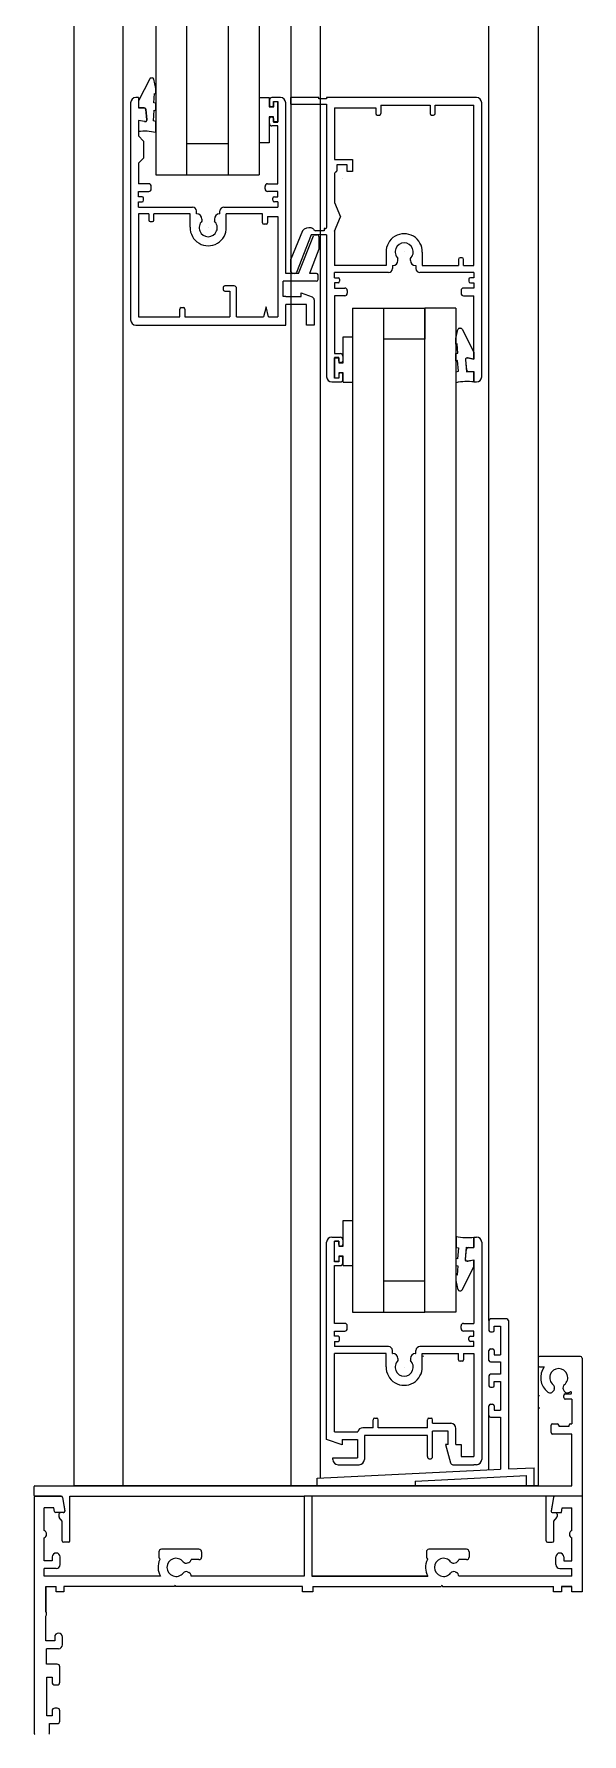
# Model space of a CAD drawing. Header units: millimetres. Extents: x -133 to 857, y -520 to 481.
# Drawn here: x -75 to 31, y -176 to 152.7 of the extents above; entities that cross this region are included whole.
import ezdxf

# ---------------------------------------------------------------- set-up
doc = ezdxf.new("R2010")
doc.units = ezdxf.units.MM
for name, color, linetype in [('frame', 22, 'Continuous'), ('glass', 170, 'Continuous'), ('guides', 94, 'Continuous'), ('seals', 111, 'Continuous')]:
    doc.layers.add(name, color=color, linetype=linetype)

msp = doc.modelspace()

# ---------------------------------------------------------------- linework, layer by layer
at = {"color": 216}
for p, q in [((12.98, -96.03), (12.98, -97.93)), ((16.43, -95.73), (13.28, -95.73)), ((13.28, -98.23), (13.68, -98.23)), ((13.98, -97.93), (13.98, -97.13)), ((13.98, -97.13), (15.23, -97.13)), ((15.23, -97.13), (15.23, -102.63)), ((16.73, -96.03), (16.73, -124.72)), ((12.98, -103.73), (12.98, -101.83)), ((13.28, -101.53), (13.68, -101.53)), ((13.98, -101.83), (13.98, -102.63)), ((13.28, -104.03), (15.23, -104.03)), ((13.98, -102.63), (15.23, -102.63)), ((15.23, -104.03), (15.23, -106.43)), ((12.98, -106.73), (12.98, -108.63)), ((15.23, -106.43), (13.28, -106.43)), ((13.98, -108.63), (13.98, -107.83)), ((13.98, -107.83), (15.23, -107.83)), ((15.23, -107.83), (15.23, -113.33)), ((13.28, -108.93), (13.68, -108.93)), ((12.98, -114.43), (12.98, -112.53)), ((13.28, -112.23), (13.68, -112.23)), ((13.28, -114.73), (15.23, -114.73)), ((13.98, -112.53), (13.98, -113.33)), ((13.98, -113.33), (15.23, -113.33)), ((15.23, -114.73), (15.23, -124.79)), ((-20.27, -126.48), (15.23, -124.79)), ((16.73, -124.72), (21.73, -124.48)), ((21.73, -127.98), (21.73, -124.48)), ((-20.27, -127.98), (-20.27, -126.48)), ((-1.27, -127.98), (-20.27, -127.98)), ((-1.27, -127.07), (20.23, -125.98)), ((-1.27, -127.07), (-1.27, -127.98)), ((20.23, -127.98), (20.23, -125.98)), ((21.73, -127.98), (20.23, -127.98))]:
    msp.add_line(p, q, dxfattribs=at)
at = {"color": 7}
for p, q in [((22.48, -103.28), (22.48, -104.68)), ((30.68, -102.98), (22.78, -102.98)), ((22.78, -104.98), (23.67, -104.98)), ((30.98, -103.28), (30.98, -129.98)), ((25.6, -109.32), (25.5, -109.56)), ((27.35, -109.32), (27.45, -109.56)), ((27.45, -110.93), (27.45, -110.53)), ((27.48, -109.61), (27.48, -109.61)), ((27.75, -110.23), (28.76, -110.23)), ((28.98, -111.23), (27.75, -111.23)), ((28.98, -111.23), (28.98, -115.98)), ((24.98, -117.68), (24.98, -116.28)), ((25.28, -115.98), (26.18, -115.98)), ((28.98, -117.98), (25.28, -117.98)), ((26.48, -116.28), (26.48, -116.48)), ((26.48, -116.48), (28.48, -116.48)), ((28.48, -116.48), (28.48, -116.28)), ((28.78, -115.98), (28.98, -115.98)), ((28.98, -127.98), (28.98, -117.98)), ((-75.02, -129.83), (-75.02, -128.13)), ((-74.87, -127.98), (28.98, -127.98)), ((-75.02, -130.13), (-75.02, -175.83)), ((-69.78, -129.98), (-74.87, -129.98)), ((-74.87, -129.98), (-69.78, -129.98)), ((-69.49, -130.22), (-69.07, -132.86)), ((-69.48, -130.23), (-69.08, -132.83)), ((-68.07, -138.6), (-68.07, -129.98)), ((-68.07, -129.98), (-22.77, -129.98)), ((-21.27, -129.98), (-22.77, -129.98)), ((-22.77, -129.98), (-22.77, -145.48)), ((30.98, -129.98), (-21.27, -129.98)), ((-21.27, -129.98), (-21.27, -145.48)), ((24.02, -138.6), (24.02, -129.98)), ((25.44, -130.22), (25.02, -132.86)), ((25.44, -130.23), (25.03, -132.83)), ((30.98, -129.98), (30.98, -148.48)), ((-71.17, -132.23), (-73.08, -132.23)), ((-73.08, -136.65), (-73.08, -132.23)), ((-71.06, -132.93), (-71.17, -132.23)), ((-69.37, -133.18), (-70.77, -133.18)), ((-70.19, -133.48), (-70.19, -133.91)), ((-69.57, -134.8), (-70.13, -134.1)), ((-69.38, -133.18), (-69.91, -133.18)), ((25.33, -133.18), (26.98, -133.18)), ((25.33, -133.18), (26.14, -133.18)), ((25.52, -134.8), (26.08, -134.1)), ((26.14, -133.48), (26.14, -133.91)), ((26.98, -133.18), (27.13, -132.23)), ((27.13, -132.23), (29.03, -132.23)), ((29.03, -136.65), (29.03, -132.23)), ((-73.08, -142.48), (-73.08, -138.06)), ((-73.08, -142.48), (-73.08, -138.06)), ((-69.57, -138.6), (-69.57, -134.8)), ((25.52, -138.6), (25.52, -134.8)), ((29.03, -142.48), (29.03, -138.06)), ((29.03, -142.48), (29.03, -138.06)), ((-68.37, -138.9), (-69.27, -138.9)), ((-50.88, -140.76), (-50.88, -141.76)), ((-43.11, -140.26), (-50.38, -140.26)), ((-42.61, -140.76), (-42.61, -141.76)), ((0.11, -140.26), (0.11, -140.26)), ((0.87, -140.76), (0.87, -141.76)), ((8.64, -140.26), (1.37, -140.26)), ((9.14, -140.76), (9.14, -141.76)), ((24.32, -138.9), (25.22, -138.9)), ((-71.48, -142.48), (-73.08, -142.48)), ((-73.08, -145.48), (-73.08, -143.98)), ((-73.08, -145.48), (-73.08, -143.98)), ((-70.73, -143.98), (-73.08, -143.98)), ((-71.48, -141.73), (-71.48, -142.48)), ((-69.98, -143.23), (-69.98, -141.73)), ((-45.3, -142.89), (-45.06, -142.79)), ((-45.3, -144.64), (-45.06, -144.74)), ((-43.11, -142.26), (-44.63, -142.26)), ((1.06, -142.26), (1.06, -142.26)), ((6.45, -142.89), (6.69, -142.79)), ((6.45, -144.64), (6.69, -144.74)), ((8.64, -142.26), (7.12, -142.26)), ((25.93, -143.23), (25.93, -141.73)), ((26.68, -143.98), (29.03, -143.98)), ((27.43, -141.73), (27.43, -142.48)), ((27.43, -142.48), (29.03, -142.48)), ((29.03, -145.48), (29.03, -143.98)), ((-50.58, -145.48), (-73.08, -145.48)), ((-72.72, -152.28), (-72.72, -147.48)), ((-72.72, -147.48), (-72.72, -152.28)), ((-72.72, -147.48), (-70.72, -147.48)), ((-70.72, -148.48), (-70.72, -147.48)), ((-69.22, -147.48), (-69.22, -148.48)), ((-47.88, -147.48), (-69.22, -147.48)), ((-47.74, -147.23), (-47.88, -147.48)), ((-47.74, -147.23), (-47.59, -147.48)), ((-23.09, -147.48), (-47.59, -147.48)), ((-22.77, -145.48), (-44.61, -145.48)), ((-23.09, -148.48), (-23.09, -147.48)), ((1.17, -145.48), (-21.27, -145.48)), ((-21.27, -145.48), (1.17, -145.48)), ((-21.09, -147.48), (-21.09, -148.48)), ((-21.09, -147.48), (3.71, -147.48)), ((1.17, -145.48), (-10.64, -145.48)), ((3.85, -147.23), (3.71, -147.48)), ((3.85, -145.48), (3.85, -145.48)), ((3.85, -147.23), (4, -147.48)), ((4, -147.48), (25.48, -147.48)), ((28.98, -145.48), (7.14, -145.48)), ((25.48, -148.48), (25.48, -147.48)), ((26.98, -147.48), (28.98, -147.48)), ((28.98, -147.48), (26.98, -147.48)), ((26.98, -147.48), (26.98, -148.48)), ((28.98, -148.48), (28.98, -147.48)), ((-69.22, -148.48), (-70.72, -148.48)), ((-21.09, -148.48), (-23.09, -148.48)), ((26.98, -148.48), (25.48, -148.48)), ((30.98, -148.48), (28.98, -148.48)), ((-72.72, -157.98), (-72.72, -153.17)), ((-71.02, -157.23), (-71.02, -157.98)), ((-69.52, -158.73), (-69.52, -157.23)), ((-71.02, -157.98), (-72.72, -157.98)), ((-72.62, -162.48), (-72.62, -159.48)), ((-70.27, -159.48), (-72.62, -159.48)), ((-70.52, -162.48), (-72.62, -162.48)), ((-70.02, -165.98), (-70.02, -162.98)), ((-72.52, -172.48), (-72.52, -164.98)), ((-72.52, -164.98), (-71.52, -164.98)), ((-71.52, -164.98), (-71.52, -165.98)), ((-71.02, -166.48), (-70.52, -166.48)), ((-71.52, -172.48), (-72.52, -172.48)), ((-72.02, -175.83), (-72.02, -173.98)), ((-72.02, -173.98), (-70.52, -173.98)), ((-71.52, -171.48), (-71.52, -172.48)), ((-70.52, -170.98), (-71.02, -170.98)), ((-70.02, -173.48), (-70.02, -171.48))]:
    msp.add_line(p, q, dxfattribs=at)
at = {"color": 216}
for centre, start, end in [((13.28, -96.03), 90, 180), ((13.28, -97.93), 180, 270), ((13.68, -97.93), 270, 0), ((16.43, -96.03), 0, 90), ((13.28, -101.83), 90, 180), ((13.68, -101.83), 0, 90), ((13.28, -103.73), 180, 270), ((13.28, -106.73), 90, 180), ((13.28, -108.63), 180, 270), ((13.68, -108.63), 270, 0), ((13.28, -112.53), 90, 180), ((13.28, -114.43), 180, 270), ((13.68, -112.53), 0, 90)]:
    msp.add_arc(centre, 0.3, start, end, dxfattribs=at)
at = {"color": 7}
for centre, radius, start, end in [((22.78, -103.28), 0.3, 90, 180), ((22.78, -104.68), 0.3, 180, 270), ((26.48, -107.07), 3.5, 143.298, 232.7615), ((30.68, -103.28), 0.3, 0, 90), ((26.48, -107.07), 1.75, 308.6499, 231.3501), ((24.92, -109.02), 0.75, 336.5581, 51.3501), ((28.04, -109.02), 0.75, 128.6499, 203.4419), ((24.81, -109.26), 0.75, 232.7615, 336.5581), ((28.14, -109.26), 0.75, 203.4419, 307.2385), ((27.75, -110.53), 0.3, 90, 180), ((27.75, -110.93), 0.3, 180, 270), ((26.48, -107.07), 3.5, 307.2385, 307.4901), ((28.76, -110.01), 0.22, 270, 132.9206), ((25.28, -116.28), 0.3, 90, 180), ((25.28, -117.68), 0.3, 180, 270), ((26.18, -116.28), 0.3, 0, 90), ((28.78, -116.28), 0.3, 90, 180), ((-74.87, -128.13), 0.15, 90, 180), ((-74.87, -129.83), 0.15, 180, 270), ((-74.87, -130.13), 0.15, 90, 180), ((-69.78, -130.28), 0.3, 11.043, 89.8766), ((-69.78, -130.28), 0.3, 8.8807, 90), ((25.73, -130.28), 0.3, 90, 171.1193), ((25.73, -130.28), 0.3, 90.1234, 168.957), ((-70.77, -132.88), 0.3, 189.0133, 270), ((-69.89, -133.48), 0.3, 87.1397, 180), ((-69.89, -133.91), 0.3, 180, 218.2741), ((-69.38, -132.87), 0.308, 270.1354, 2.4641), ((-69.37, -132.88), 0.3, 270, 8.8807), ((25.33, -132.87), 0.308, 177.5359, 269.8646), ((25.33, -132.88), 0.3, 171.1193, 270), ((25.84, -133.48), 0.3, 0, 92.8603), ((25.84, -133.91), 0.3, 321.7259, 0), ((-73.33, -137.35), 0.75, 289.4712, 70.5288), ((29.28, -137.35), 0.75, 109.4712, 250.5288), ((-70.73, -141.73), 0.75, 0, 180), ((-69.27, -138.6), 0.3, 180, 270), ((-68.37, -138.6), 0.3, 270, 0), ((-50.38, -140.76), 0.5, 90, 180), ((-43.11, -140.76), 0.5, 0, 90), ((1.37, -140.76), 0.5, 90, 180), ((8.64, -140.76), 0.5, 0, 90), ((24.32, -138.6), 0.3, 180, 270), ((25.22, -138.6), 0.3, 270, 0), ((26.68, -141.73), 0.75, 0, 180), ((-70.73, -143.23), 0.75, 270, 0), ((-47.55, -143.76), 3.48, 154.4814, 209.5073), ((-50.38, -141.76), 0.5, 180, 237.4937), ((-50.36, -142.39), 0.358, 144.2158, 158.5702), ((-47.55, -143.76), 1.75, 38.6499, 321.3501), ((-45.6, -142.2), 0.75, 218.6499, 293.4419), ((-45.6, -145.33), 0.75, 66.5581, 141.3501), ((-45.36, -142.1), 0.75, 293.4419, 347.3667), ((-43.11, -141.76), 0.5, 270, 0), ((4.2, -143.76), 3.48, 154.4814, 209.5073), ((1.37, -141.76), 0.5, 180, 237.4941), ((1.39, -142.39), 0.358, 144.2158, 158.5702), ((4.2, -143.76), 1.75, 38.6499, 321.3501), ((6.15, -142.2), 0.75, 218.6499, 293.4419), ((6.15, -145.33), 0.75, 66.5581, 141.3501), ((6.39, -142.1), 0.75, 293.4419, 347.3667), ((8.64, -141.76), 0.5, 270, 0), ((26.68, -143.23), 0.75, 180, 270), ((-45.36, -145.43), 0.75, 356.1072, 66.5581), ((6.39, -145.43), 0.75, 356.1072, 66.5581), ((-73.33, -152.73), 0.75, 323.5614, 36.4386), ((-70.27, -157.23), 0.75, 0, 180), ((-70.27, -158.73), 0.75, 270, 0), ((-70.52, -162.98), 0.5, 0, 90), ((-71.02, -165.98), 0.5, 180, 270), ((-70.52, -165.98), 0.5, 270, 0), ((-71.02, -171.48), 0.5, 90, 180), ((-70.52, -171.48), 0.5, 0, 90), ((-70.52, -173.48), 0.5, 270, 0), ((-74.87, -175.83), 0.15, 180, 270), ((-72.17, -175.83), 0.15, 270, 0)]:
    msp.add_arc(centre, radius, start, end, dxfattribs=at)
at = {"layer": 'frame', "color": 22}
for p, q in [((22.63, -110.52), (22.73, -110.52)), ((22.63, -112.9), (22.8, -112.9))]:
    msp.add_line(p, q, dxfattribs=at)
msp.add_arc((22.73, -112.4), 0.5, 261.8802, 278.1198, dxfattribs=at)
at = {"layer": 'glass', "color": 5}
for p, q in [((-51.44, 319.9), (-51.44, 125.53)), ((-45.44, 125.53), (-45.44, 319.9)), ((-37.44, 319.9), (-37.44, 125.53)), ((-31.44, 319.9), (-31.44, 125.53)), ((-51.44, 125.53), (-45.44, 125.53)), ((-37.44, 125.53), (-31.44, 125.53)), ((-13.41, 99.74), (-13.41, -94.4)), ((-13.41, 99.74), (-7.41, 99.74)), ((-7.41, 99.74), (-7.41, -94.4)), ((6.59, 99.74), (0.59, 99.74)), ((0.59, -94.4), (0.59, 99.74)), ((6.59, 99.74), (6.59, -94.4)), ((-13.41, -94.4), (-7.41, -94.4)), ((6.59, -94.4), (0.59, -94.4))]:
    msp.add_line(p, q, dxfattribs=at)
at = {"layer": 'glass', "color": 214}
for p, q in [((-37.44, 131.53), (-45.44, 131.53)), ((-45.44, 125.53), (-37.44, 125.53)), ((-7.41, 99.74), (0.59, 99.74)), ((0.59, 99.74), (0.59, 93.74)), ((0.59, 93.74), (-7.41, 93.74)), ((0.59, -88.4), (-7.41, -88.4)), ((-7.41, -94.4), (0.59, -94.4))]:
    msp.add_line(p, q, dxfattribs=at)
at = {"layer": 'guides', "color": 94}
for p, q in [((-67.31, 319.82), (-67.31, -127.98)), ((-57.81, 319.82), (-57.81, -127.98)), ((-25.37, 319.82), (-25.37, 106.46)), ((-19.67, 319.82), (-19.67, -126.45)), ((22.48, 319.82), (22.48, -127.98)), ((12.98, 140.2), (12.98, 318.34)), ((-56.33, 139.46), (-56.33, 97.46)), ((-54.83, 140.46), (-55.33, 140.46)), ((-54.83, 140.46), (-54.83, 138.46)), ((-53.69, 138.46), (-54.83, 138.46)), ((-53.2, 136.15), (-53.39, 138.19)), ((-29.49, 139.96), (-29.49, 139.01)), ((-29.19, 138.71), (-28.99, 138.71)), ((-27.33, 140.46), (-28.99, 140.46)), ((-28.69, 139.01), (-28.69, 139.71)), ((-28.69, 139.71), (-27.83, 139.71)), ((-27.83, 135.71), (-27.83, 139.71)), ((-26.33, 106.46), (-26.33, 139.46)), ((-19.92, 140.46), (-25.33, 140.46)), ((-25.33, 139.16), (-25.33, 140.46)), ((-25.33, 139.16), (-18.42, 139.16)), ((-19.92, 140.21), (-19.92, 140.46)), ((-18.42, 140.21), (-19.92, 140.21)), ((10.58, 140.46), (-18.42, 140.46)), ((-18.42, 140.46), (-18.42, 140.21)), ((-18.42, 139.16), (-18.42, 115.31)), ((-16.92, 138.46), (-8.92, 138.46)), ((-16.92, 138.46), (-16.92, 128.46)), ((-8.92, 138.46), (-8.92, 137.37)), ((-7.92, 138.96), (1.58, 138.96)), ((-7.92, 138.96), (-7.92, 137.37)), ((1.58, 138.96), (1.58, 137.37)), ((2.58, 138.96), (10.08, 138.96)), ((2.58, 137.37), (2.58, 138.96)), ((10.08, 127.89), (10.08, 138.96)), ((11.58, 128.46), (11.58, 139.46)), ((12.98, -96.03), (12.98, 140.2)), ((-53.67, 135.82), (-54.83, 136.05)), ((-54.83, 136.05), (-54.83, 133.05)), ((-53.5, 135.82), (-53.67, 135.82)), ((-29.49, 135.46), (-29.49, 136.41)), ((-29.19, 136.71), (-28.99, 136.71)), ((-27.83, 134.96), (-28.99, 134.96)), ((-28.69, 136.41), (-28.69, 135.71)), ((-28.69, 135.71), (-27.83, 135.71)), ((-27.83, 123.79), (-27.83, 134.96)), ((-8.62, 137.07), (-8.22, 137.07)), ((1.88, 137.07), (2.28, 137.07)), ((-54.83, 133.05), (-53.83, 132.05)), ((-53.83, 132.05), (-53.83, 128.75)), ((-53.83, 128.75), (-54.83, 127.74)), ((-16.92, 128.46), (-13.42, 128.46)), ((-13.42, 128.46), (-13.42, 126.15)), ((11.58, 86.46), (11.58, 128.46)), ((-54.83, 127.74), (-54.83, 123.79)), ((-16.92, 125.59), (-16.92, 120.14)), ((-16.42, 127.46), (-16.42, 126.28)), ((-14.42, 127.46), (-16.42, 127.46)), ((-14.42, 126.15), (-14.42, 127.46)), ((-13.42, 126.15), (-14.42, 126.15)), ((10.08, 107.96), (10.08, 127.89)), ((-52.83, 123.79), (-54.83, 123.79)), ((-54.83, 121.29), (-54.83, 122.29)), ((-54.83, 122.29), (-52.83, 122.29)), ((-52.33, 122.79), (-52.33, 123.29)), ((-30.33, 122.79), (-30.33, 123.29)), ((-29.83, 123.79), (-27.83, 123.79)), ((-27.83, 122.29), (-29.83, 122.29)), ((-27.83, 121.29), (-27.83, 122.29)), ((-15.42, 124.8), (-15.42, 124.8)), ((-54.13, 121.29), (-54.83, 121.29)), ((-54.83, 119.29), (-54.83, 120.29)), ((-54.83, 120.29), (-54.13, 120.29)), ((-54.83, 119.29), (-44.36, 119.29)), ((-53.83, 120.59), (-53.83, 120.99)), ((-43.61, 117.96), (-43.61, 118.54)), ((-39.05, 117.96), (-39.05, 118.54)), ((-38.3, 119.29), (-27.83, 119.29)), ((-28.83, 120.59), (-28.83, 120.99)), ((-28.53, 121.29), (-27.83, 121.29)), ((-27.83, 120.29), (-28.53, 120.29)), ((-27.83, 120.29), (-27.83, 119.29)), ((-16.92, 120.14), (-15.72, 117.39)), ((-52.83, 117.96), (-54.83, 117.96)), ((-54.83, 117.96), (-54.83, 98.03)), ((-52.83, 117.96), (-52.83, 116.76)), ((-52.53, 116.46), (-52.13, 116.46)), ((-44.83, 117.96), (-51.83, 117.96)), ((-51.83, 116.76), (-51.83, 117.96)), ((-44.83, 115.39), (-44.83, 117.96)), ((-43.53, 117.96), (-43.61, 117.96)), ((-42.53, 116.96), (-42.53, 116.58)), ((-41.33, 115.3), (-41.33, 115.3)), ((-40.13, 116.96), (-40.13, 116.58)), ((-39.05, 117.96), (-39.13, 117.96)), ((-37.83, 115.39), (-37.83, 117.96)), ((-30.83, 117.96), (-37.82, 117.96)), ((-30.83, 116.26), (-30.83, 117.96)), ((-30.13, 115.96), (-30.53, 115.96)), ((-29.83, 117.46), (-27.83, 117.46)), ((-29.83, 117.46), (-29.83, 116.26)), ((-27.83, 117.46), (-27.83, 98.03)), ((-21.4, 115.25), (-21.42, 115.27)), ((-18.77, 115.16), (-18.57, 115.16)), ((-16.92, 114.65), (-15.72, 117.39)), ((-23.08, 114.66), (-25.33, 109.21)), ((-21.42, 113.91), (-24.26, 106.65)), ((-23.83, 106.46), (-20.99, 113.72)), ((-18.42, 113.91), (-21.42, 113.91)), ((-20.71, 113.91), (-20.22, 113.91)), ((-18.92, 114.66), (-20.56, 114.66)), ((-19.92, 113.61), (-19.92, 111.16)), ((-18.92, 115.01), (-18.92, 114.66)), ((-18.42, 113.91), (-18.42, 86.46)), ((-16.92, 114.65), (-16.92, 107.96)), ((-25.33, 106.76), (-25.33, 109.21)), ((-19.92, 111.16), (-21.74, 106.46)), ((-6.92, 110.53), (-6.92, 107.96)), ((-4.62, 108.96), (-4.62, 109.34)), ((-3.42, 110.62), (-3.42, 110.62)), ((-2.22, 108.96), (-2.22, 109.34)), ((0.08, 110.53), (0.08, 107.96)), ((7.08, 109.16), (7.08, 107.96)), ((7.78, 109.46), (7.38, 109.46)), ((8.08, 107.96), (8.08, 109.16)), ((-23.83, 106.46), (-26.33, 106.46)), ((-25.37, 106.46), (-25.37, -127.98)), ((-24.54, 106.46), (-25.03, 106.46)), ((-20.38, 106.46), (-21.74, 106.46)), ((-20.08, 105.26), (-20.08, 106.16)), ((-6.93, 107.96), (-16.92, 107.96)), ((-6.45, 106.63), (-16.92, 106.63)), ((-16.92, 105.63), (-16.92, 106.63)), ((-16.92, 105.63), (-16.22, 105.63)), ((-15.92, 105.33), (-15.92, 104.93)), ((-5.7, 107.96), (-5.62, 107.96)), ((-5.7, 107.96), (-5.7, 107.38)), ((-1.22, 107.96), (-1.14, 107.96)), ((-1.14, 107.96), (-1.14, 107.38)), ((10.08, 106.63), (-0.39, 106.63)), ((0.08, 107.96), (7.08, 107.96)), ((8.08, 107.96), (10.08, 107.96)), ((9.08, 105.33), (9.08, 104.93)), ((10.08, 105.63), (9.38, 105.63)), ((10.08, 106.63), (10.08, 105.63)), ((-38.43, 103.73), (-38.43, 103.33)), ((-36.33, 104.03), (-38.13, 104.03)), ((-38.13, 103.03), (-37.13, 103.03)), ((-37.13, 103.03), (-37.13, 98.03)), ((-35.83, 98.03), (-35.83, 103.53)), ((-26.83, 101.96), (-26.83, 104.96)), ((-20.38, 104.96), (-26.83, 104.96)), ((-26.33, 101.96), (-26.83, 101.96)), ((-26.33, 101.96), (-23.33, 101.96)), ((-23.33, 101.96), (-23.33, 102.71)), ((-23.33, 102.71), (-21.22, 101.91)), ((-16.22, 104.63), (-16.92, 104.63)), ((-16.92, 104.63), (-16.92, 103.63)), ((-16.92, 103.63), (-14.92, 103.63)), ((-14.92, 102.13), (-16.92, 102.13)), ((-16.92, 102.13), (-16.92, 90.96)), ((-14.42, 103.13), (-14.42, 102.63)), ((7.58, 103.13), (7.58, 102.63)), ((10.08, 103.63), (8.08, 103.63)), ((8.08, 102.13), (10.08, 102.13)), ((9.38, 104.63), (10.08, 104.63)), ((10.08, 104.63), (10.08, 103.63)), ((10.08, 89.87), (10.08, 102.13)), ((-46.83, 98.03), (-46.83, 99.53)), ((-46.53, 99.83), (-46.13, 99.83)), ((-45.83, 99.53), (-45.83, 98.03)), ((-30.14, 99.99), (-30.62, 98.03)), ((-29.64, 98.03), (-30.14, 99.99)), ((-22.33, 100.46), (-26.33, 100.46)), ((-26.33, 96.46), (-26.33, 100.46)), ((-22.33, 96.46), (-22.33, 100.46)), ((-20.83, 101.35), (-20.83, 96.46)), ((-55.33, 96.46), (-54.83, 96.46)), ((-54.83, 98.03), (-46.83, 98.03)), ((-54.83, 96.46), (-26.33, 96.46)), ((-45.83, 98.03), (-37.13, 98.03)), ((-35.83, 98.03), (-30.62, 98.03)), ((-29.64, 98.03), (-27.83, 98.03)), ((-20.83, 96.46), (-22.33, 96.46)), ((-16.92, 90.96), (-15.76, 90.96)), ((-16.06, 90.21), (-16.92, 90.21)), ((-16.92, 90.21), (-16.92, 86.21)), ((-16.06, 89.51), (-16.06, 90.21)), ((-15.56, 89.21), (-15.76, 89.21)), ((-15.26, 90.46), (-15.26, 89.51)), ((8.45, 89.77), (8.64, 87.73)), ((8.75, 90.1), (8.92, 90.1)), ((8.92, 90.1), (10.08, 89.87)), ((-16.06, 86.21), (-16.92, 86.21)), ((-16.06, 86.91), (-16.06, 86.21)), ((-15.56, 87.21), (-15.76, 87.21)), ((-15.26, 85.96), (-15.26, 86.91)), ((8.94, 87.46), (10.08, 87.46)), ((10.08, 85.46), (10.08, 87.46)), ((-17.42, 85.46), (-15.76, 85.46)), ((10.08, 85.46), (10.58, 85.46)), ((-18.42, -119.04), (-18.42, -80.9)), ((-17.42, -79.9), (-15.76, -79.9)), ((-16.06, -80.65), (-16.92, -80.65)), ((-16.92, -84.65), (-16.92, -80.65)), ((-16.06, -81.35), (-16.06, -80.65)), ((-15.56, -81.65), (-15.76, -81.65)), ((-15.26, -80.4), (-15.26, -81.35)), ((8.45, -84.21), (8.64, -82.17)), ((8.94, -81.9), (10.08, -81.9)), ((10.08, -79.9), (10.58, -79.9)), ((10.08, -79.9), (10.08, -81.9)), ((11.58, -80.9), (11.58, -122.9)), ((-16.06, -84.65), (-16.92, -84.65)), ((-16.92, -85.4), (-15.76, -85.4)), ((-16.92, -96.57), (-16.92, -85.4)), ((-16.06, -83.95), (-16.06, -84.65)), ((-15.56, -83.65), (-15.76, -83.65)), ((-15.26, -84.9), (-15.26, -83.95)), ((8.75, -84.54), (8.92, -84.54)), ((8.92, -84.54), (10.08, -84.3)), ((10.08, -84.3), (10.08, -96.57)), ((-14.92, -96.57), (-16.92, -96.57)), ((-16.92, -99.07), (-16.92, -98.07)), ((-16.92, -98.07), (-14.92, -98.07)), ((-14.42, -97.57), (-14.42, -97.07)), ((7.58, -97.57), (7.58, -97.07)), ((8.08, -96.57), (10.08, -96.57)), ((10.08, -98.07), (8.08, -98.07)), ((10.08, -99.07), (10.08, -98.07)), ((-16.22, -99.07), (-16.92, -99.07)), ((-16.92, -100.07), (-16.22, -100.07)), ((-16.92, -100.07), (-16.92, -101.07)), ((-6.45, -101.07), (-16.92, -101.07)), ((-15.92, -99.77), (-15.92, -99.37)), ((-5.7, -102.4), (-5.7, -101.82)), ((-1.14, -102.4), (-1.14, -101.82)), ((10.08, -101.07), (-0.39, -101.07)), ((9.08, -99.77), (9.08, -99.37)), ((9.38, -99.07), (10.08, -99.07)), ((10.08, -100.07), (9.38, -100.07)), ((10.08, -101.07), (10.08, -100.07)), ((-6.93, -102.4), (-16.92, -102.4)), ((-16.92, -117.54), (-16.92, -102.4)), ((-6.92, -104.96), (-6.92, -102.4)), ((-5.7, -102.4), (-5.62, -102.4)), ((-4.62, -103.4), (-4.62, -103.77)), ((-3.42, -105.05), (-3.42, -105.05)), ((-2.22, -103.4), (-2.22, -103.77)), ((-1.22, -102.4), (-1.14, -102.4)), ((0.08, -102.4), (7.08, -102.4)), ((0.08, -104.96), (0.08, -102.4)), ((0.23, -102.84), (0.23, -102.97)), ((7.08, -103.6), (7.08, -102.4)), ((7.78, -103.9), (7.38, -103.9)), ((8.08, -102.4), (10.08, -102.4)), ((8.08, -102.4), (8.08, -103.6)), ((10.08, -102.4), (10.08, -122.33)), ((-9.12, -114.9), (-8.72, -114.9)), ((1.38, -114.9), (1.78, -114.9)), ((12.98, -124.9), (12.98, -114.43)), ((-16.92, -117.54), (-12.39, -117.54)), ((-9.42, -116.79), (-11.42, -116.79)), ((1.08, -118.29), (-11.12, -118.29)), ((-11.12, -118.29), (-11.12, -122.9)), ((-9.42, -116.79), (-9.42, -115.2)), ((-8.42, -116.79), (-8.42, -115.2)), ((1.08, -116.79), (-8.42, -116.79)), ((1.08, -116.79), (1.08, -115.2)), ((1.08, -119.04), (1.08, -118.29)), ((2.08, -115.9), (2.08, -115.2)), ((2.08, -115.9), (5.58, -115.9)), ((5.08, -117.4), (2.08, -117.4)), ((2.08, -122.29), (2.08, -117.4)), ((5.08, -120.03), (5.08, -117.4)), ((6.58, -120.03), (6.58, -116.9)), ((-15.42, -120.04), (-18.42, -119.04)), ((-15.42, -119.04), (-12.42, -119.04)), ((-15.42, -119.04), (-15.42, -120.04)), ((-15.42, -119.24), (-15.42, -119.24)), ((-12.42, -119.04), (-12.42, -122.6)), ((1.08, -122.29), (1.08, -119.04)), ((5.08, -120.03), (4.58, -120.03)), ((5.08, -120.03), (4.58, -120.03)), ((4.58, -120.03), (5.54, -123.53)), ((6.58, -120.03), (7.58, -120.03)), ((7.58, -120.03), (7.58, -122.33)), ((-17.22, -122.9), (-17.22, -122.6)), ((-17.22, -122.6), (-12.42, -122.6)), ((-16.22, -123.9), (-12.12, -123.9)), ((6.02, -123.9), (10.08, -123.9)), ((7.58, -122.33), (10.08, -122.33)), ((10.58, -123.9), (10.08, -123.9)), ((22.48, -127.98), (-67.31, -127.98))]:
    msp.add_line(p, q, dxfattribs=at)
for centre, radius, start, end in [((-55.33, 139.46), 1, 90, 180), ((-53.69, 138.16), 0.3, 5.286, 90), ((-28.99, 139.96), 0.5, 90, 180), ((-29.19, 139.01), 0.3, 180, 270), ((-28.99, 139.01), 0.3, 270, 0), ((-27.33, 139.46), 1, 0, 90), ((10.58, 139.46), 1, 0, 90), ((-53.5, 136.12), 0.3, 270, 5.286), ((-29.19, 136.41), 0.3, 90, 180), ((-28.99, 135.46), 0.5, 180, 270), ((-28.99, 136.41), 0.3, 0, 90), ((-8.62, 137.37), 0.3, 180, 270), ((-8.22, 137.37), 0.3, 270, 0), ((1.88, 137.37), 0.3, 180, 270), ((2.28, 137.37), 0.3, 270, 0), ((-16.23, 125.53), 0.697, 119.5806, 174.8388), ((-16.57, 126.28), 0.15, 270, 0), ((-52.83, 123.29), 0.5, 0, 90), ((-52.83, 122.79), 0.5, 270, 0), ((-29.83, 123.29), 0.5, 90, 180), ((-29.83, 122.79), 0.5, 180, 270), ((-54.13, 120.99), 0.3, 0, 90), ((-54.13, 120.59), 0.3, 270, 0), ((-44.36, 118.54), 0.75, 0, 90), ((-38.3, 118.54), 0.75, 90, 180), ((-28.53, 120.99), 0.3, 90, 180), ((-28.53, 120.59), 0.3, 180, 270), ((-52.53, 116.76), 0.3, 180, 270), ((-52.13, 116.76), 0.3, 270, 0), ((-44.36, 118.54), 0.75, 230.6542, 231.4452), ((-41.33, 115.3), 3.5, 178.5628, 1.4372), ((-43.53, 116.96), 1, 0, 90), ((-41.33, 115.3), 1.75, 133.2423, 46.7577), ((-39.13, 116.96), 1, 90, 180), ((-38.3, 118.54), 0.75, 308.5548, 309.3458), ((-30.53, 116.26), 0.3, 180, 270), ((-30.13, 116.26), 0.3, 270, 0), ((-21.82, 113.75), 1.55, 74.1864, 144.2834), ((-21.88, 113.93), 1.41, 49.5273, 70.0206), ((-18.77, 115.01), 0.15, 90, 180), ((-18.57, 115.31), 0.15, 270, 0), ((-20.71, 113.61), 0.3, 90, 158.6459), ((-18.81, 117.19), 3.08, 225.4229, 235.3147), ((-20.22, 113.61), 0.3, 0, 90), ((-3.42, 110.62), 3.5, 358.5628, 181.4372), ((-3.42, 110.62), 1.75, 313.2423, 226.7577), ((-5.62, 108.96), 1, 270, 0), ((-1.22, 108.96), 1, 180, 270), ((7.38, 109.16), 0.3, 90, 180), ((7.78, 109.16), 0.3, 0, 90), ((-25.03, 106.76), 0.3, 180, 270), ((-24.54, 106.76), 0.3, 270, 338.6459), ((-20.38, 106.16), 0.3, 0, 90), ((-20.38, 105.26), 0.3, 270, 0), ((-16.22, 105.33), 0.3, 0, 90), ((-6.45, 107.38), 0.75, 128.5548, 129.3458), ((-6.45, 107.38), 0.75, 270, 0), ((-0.39, 107.38), 0.75, 180, 270), ((-0.39, 107.38), 0.75, 50.6542, 51.4452), ((9.38, 105.33), 0.3, 90, 180), ((-38.13, 103.73), 0.3, 90, 180), ((-38.13, 103.33), 0.3, 180, 270), ((-36.33, 103.53), 0.5, 0, 90), ((-21.43, 101.35), 0.6, 0, 69.3708), ((-16.22, 104.93), 0.3, 270, 0), ((-14.92, 103.13), 0.5, 0, 90), ((-14.92, 102.63), 0.5, 270, 0), ((8.08, 103.13), 0.5, 90, 180), ((8.08, 102.63), 0.5, 180, 270), ((9.38, 104.93), 0.3, 180, 270), ((-46.53, 99.53), 0.3, 90, 180), ((-46.13, 99.53), 0.3, 0, 90), ((-55.33, 97.46), 1, 180, 270), ((-15.76, 89.51), 0.3, 180, 270), ((-15.76, 90.46), 0.5, 0, 90), ((-15.56, 89.51), 0.3, 270, 0), ((8.75, 89.8), 0.3, 90, 185.286), ((-17.42, 86.46), 1, 180, 270), ((-15.76, 86.91), 0.3, 90, 180), ((-15.76, 85.96), 0.5, 270, 0), ((-15.56, 86.91), 0.3, 0, 90), ((8.94, 87.76), 0.3, 185.286, 270), ((10.58, 86.46), 1, 270, 0), ((-17.42, -80.9), 1, 90, 180), ((-15.76, -81.35), 0.3, 180, 270), ((-15.76, -80.4), 0.5, 0, 90), ((-15.56, -81.35), 0.3, 270, 0), ((8.94, -82.2), 0.3, 90, 174.714), ((10.58, -80.9), 1, 0, 90), ((-15.76, -83.95), 0.3, 90, 180), ((-15.76, -84.9), 0.5, 270, 0), ((-15.56, -83.95), 0.3, 0, 90), ((8.75, -84.24), 0.3, 174.714, 270), ((-14.92, -97.07), 0.5, 0, 90), ((-14.92, -97.57), 0.5, 270, 0), ((8.08, -97.07), 0.5, 90, 180), ((8.08, -97.57), 0.5, 180, 270), ((-16.22, -99.37), 0.3, 0, 90), ((-16.22, -99.77), 0.3, 270, 0), ((-6.45, -101.82), 0.75, 0, 90), ((-0.39, -101.82), 0.75, 90, 180), ((9.38, -99.37), 0.3, 90, 180), ((9.38, -99.77), 0.3, 180, 270), ((-6.45, -101.82), 0.75, 230.6542, 231.4452), ((-3.42, -105.05), 3.5, 178.5628, 1.4372), ((-5.62, -103.4), 1, 0, 90), ((-3.42, -105.05), 1.75, 133.2423, 46.7577), ((-1.22, -103.4), 1, 90, 180), ((-0.39, -101.82), 0.75, 308.5548, 309.3458), ((7.38, -103.6), 0.3, 180, 270), ((7.78, -103.6), 0.3, 270, 0), ((-9.12, -115.2), 0.3, 90, 180), ((-8.72, -115.2), 0.3, 0, 90), ((1.38, -115.2), 0.3, 90, 180), ((1.78, -115.2), 0.3, 0, 90), ((-11.42, -117.79), 1, 90, 165.5225), ((5.58, -116.9), 1, 0, 90), ((-16.22, -122.9), 1, 180, 270), ((-12.12, -122.9), 1, 270, 0), ((1.58, -122.29), 0.5, 180, 0), ((6.02, -123.4), 0.5, 195.3634, 270), ((10.58, -122.9), 1, 270, 0)]:
    msp.add_arc(centre, radius, start, end, dxfattribs=at)
at = {"layer": 'seals', "color": 214}
for p, q in [((-52.64, 144.08), (-54.83, 139.81)), ((-52.16, 144.26), (-52.39, 144.24)), ((-51.45, 142.24), (-51.85, 144.02)), ((-51.46, 141.19), (-51.45, 142.24)), ((-54.83, 139.81), (-54.83, 138.46)), ((-54.83, 138.46), (-53.69, 138.46)), ((-53.69, 138.46), (-53.54, 138.42)), ((-53.54, 138.42), (-53.44, 138.33)), ((-53.44, 138.33), (-53.38, 138.18)), ((-53.38, 138.18), (-53.19, 136.14)), ((-51.83, 139.45), (-51.71, 141.25)), ((-51.44, 139.38), (-51.83, 139.45)), ((-51.71, 141.25), (-51.46, 141.19)), ((-51.45, 137.97), (-51.44, 139.38)), ((-31.41, 131.73), (-31.41, 140.44)), ((-31.41, 140.44), (-29.53, 140.44)), ((-29.53, 140.44), (-29.53, 138.65)), ((-29.53, 138.65), (-28.66, 138.65)), ((-28.66, 139.67), (-27.86, 139.67)), ((-28.66, 138.65), (-28.66, 139.67)), ((-27.86, 139.67), (-27.86, 135.75)), ((-53.67, 135.81), (-54.83, 136.05)), ((-54.83, 136.05), (-54.83, 133.87)), ((-53.67, 135.81), (-53.5, 135.82)), ((-53.5, 135.82), (-53.34, 135.86)), ((-53.23, 135.98), (-53.34, 135.87)), ((-53.34, 135.86), (-53.33, 135.87)), ((-53.19, 136.14), (-53.23, 135.98)), ((-51.93, 135.95), (-51.76, 138.03)), ((-51.46, 135.85), (-51.93, 135.95)), ((-51.76, 138.03), (-51.45, 137.97)), ((-51.46, 133.71), (-51.46, 135.85)), ((-28.67, 136.73), (-29.51, 136.73)), ((-29.51, 136.73), (-29.51, 131.73)), ((-28.67, 135.75), (-28.67, 136.73)), ((-27.86, 135.75), (-28.67, 135.75)), ((-29.51, 131.73), (-31.41, 131.73)), ((6.59, 93.84), (6.99, 95.62)), ((7.3, 95.86), (7.54, 95.84)), ((7.78, 95.68), (10.07, 91.21)), ((-15.23, 89.16), (-15.23, 94.16)), ((-15.23, 94.16), (-13.42, 94.16)), ((-13.42, 94.16), (-13.42, 85.45)), ((6.6, 92.79), (6.59, 93.84)), ((6.85, 92.85), (6.6, 92.79)), ((6.98, 91.05), (6.85, 92.85)), ((-16.89, 86.22), (-16.89, 90.15)), ((-16.89, 90.15), (-16.08, 90.15)), ((-16.08, 90.15), (-16.08, 89.16)), ((-16.08, 89.16), (-15.23, 89.16)), ((6.58, 90.98), (6.98, 91.05)), ((6.6, 89.57), (6.58, 90.98)), ((6.9, 89.63), (6.6, 89.57)), ((7.07, 87.55), (6.9, 89.63)), ((8.45, 89.91), (8.44, 89.74)), ((8.44, 89.74), (8.64, 87.42)), ((8.59, 90.08), (8.45, 89.91)), ((8.85, 90.14), (8.59, 90.08)), ((10.06, 89.9), (8.85, 90.14)), ((10.07, 91.21), (10.06, 89.9)), ((-16.09, 86.22), (-16.89, 86.22)), ((-15.21, 87.25), (-16.09, 87.25)), ((-16.09, 87.25), (-16.09, 86.22)), ((-15.21, 85.45), (-15.21, 87.25)), ((6.61, 87.45), (7.07, 87.55)), ((6.61, 85.31), (6.61, 87.45)), ((8.64, 87.42), (10.08, 87.46)), ((10.08, 87.46), (10.08, 85.46)), ((-15.21, 85.45), (-13.41, 85.45)), ((-15.23, -81.67), (-15.23, -76.67)), ((-15.23, -76.67), (-13.41, -76.67)), ((-13.41, -76.67), (-13.41, -85.38)), ((-16.89, -84.61), (-16.89, -80.68)), ((-16.89, -80.68), (-16.08, -80.68)), ((-16.08, -80.68), (-16.08, -81.67)), ((-16.08, -81.67), (-15.23, -81.67)), ((6.61, -79.74), (6.61, -81.88)), ((6.61, -81.88), (7.07, -81.99)), ((7.07, -81.99), (6.9, -84.07)), ((8.44, -84.17), (8.64, -81.85)), ((8.64, -81.85), (10.08, -81.9)), ((10.08, -81.9), (10.08, -79.9)), ((-16.09, -84.61), (-16.89, -84.61)), ((-15.21, -83.58), (-16.09, -83.58)), ((-16.09, -83.58), (-16.09, -84.61)), ((-15.21, -85.38), (-15.21, -83.58)), ((-15.21, -85.38), (-13.41, -85.38)), ((6.6, -84), (6.58, -85.41)), ((6.58, -85.41), (6.98, -85.48)), ((6.9, -84.07), (6.6, -84)), ((8.45, -84.34), (8.44, -84.17)), ((8.59, -84.52), (8.45, -84.34)), ((8.85, -84.57), (8.59, -84.52)), ((10.06, -84.33), (8.85, -84.57)), ((10.07, -85.64), (10.06, -84.33)), ((6.6, -87.22), (6.59, -88.28)), ((6.59, -88.28), (6.99, -90.06)), ((6.85, -87.28), (6.6, -87.22)), ((6.98, -85.48), (6.85, -87.28)), ((7.78, -90.11), (10.07, -85.64)), ((7.3, -90.29), (7.54, -90.28))]:
    msp.add_line(p, q, dxfattribs=at)
for centre, radius, start, end in [((-52.37, 143.94), 0.3, 93.5741, 152.8785), ((-52.14, 143.96), 0.3, 12.6158, 93.5741), ((-53.63, 123.99), 9.96, 77.4466, 96.9402), ((7.29, 95.56), 0.3, 86.4259, 167.3842), ((7.52, 95.54), 0.3, 27.1215, 86.4259), ((8.77, 75.59), 9.96, 82.4448, 102.5534), ((8.77, -70.03), 9.96, 257.4466, 277.5552), ((7.29, -89.99), 0.3, 192.6158, 273.5741), ((7.52, -89.98), 0.3, 273.5741, 332.8785)]:
    msp.add_arc(centre, radius, start, end, dxfattribs=at)

doc.saveas('drawing.dxf')
